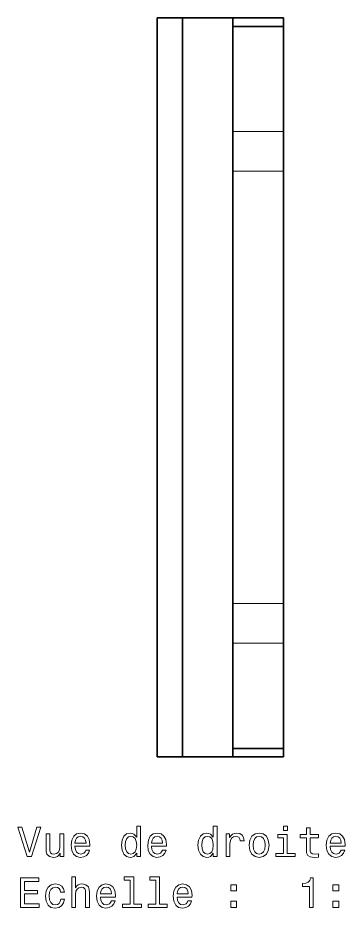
# Model space of a CAD drawing. Extents: x 428 to 938, y 254 to 632.
# Drawn here: x 492.7 to 531.6, y 358.5 to 464.5 of the extents above; entities that cross this region are included whole.
import ezdxf

# ---------------------------------------------------------------- set-up
doc = ezdxf.new("R2010")
doc.units = 0

msp = doc.modelspace()

# ---------------------------------------------------------------- linework, layer by layer
at = {"color": 7, "lineweight": 35}
for p, q in [((509.27, 464.5), (509.27, 420.5)), ((512.27, 464.5), (512.27, 420.5)), ((512.27, 464.5), (512.27, 420.5)), ((518.27, 464.5), (518.27, 420.5)), ((518.27, 446.23), (518.27, 420.5)), ((524.27, 446.23), (524.27, 420.5)), ((509.27, 420.5), (509.27, 376.5)), ((512.27, 420.5), (512.27, 376.5)), ((512.27, 420.5), (512.27, 376.5)), ((518.27, 420.5), (518.27, 394.77)), ((518.27, 420.5), (518.27, 376.5)), ((524.27, 420.5), (524.27, 394.77))]:
    msp.add_line(p, q, dxfattribs=at)
at = {"color": 7, "lineweight": 35, "ltscale": 0.075}
for p, q in [((512.27, 464.5), (509.27, 464.5)), ((512.27, 376.5), (509.27, 376.5))]:
    msp.add_line(p, q, dxfattribs=at)
at = {"color": 7, "lineweight": 35, "ltscale": 0.15}
for p, q in [((518.27, 464.5), (512.27, 464.5)), ((524.27, 464.5), (518.27, 464.5)), ((518.27, 463.47), (524.27, 463.47)), ((518.27, 377.53), (524.27, 377.53)), ((518.27, 376.5), (512.27, 376.5)), ((524.27, 376.5), (518.27, 376.5))]:
    msp.add_line(p, q, dxfattribs=at)
at = {"color": 7, "lineweight": 35, "ltscale": 0.025702}
for p, q in [((518.27, 464.5), (518.27, 463.47)), ((524.27, 464.5), (524.27, 463.47))]:
    msp.add_line(p, q, dxfattribs=at)
at = {"color": 7, "lineweight": 35, "ltscale": 0.313062}
for p, q in [((518.27, 463.47), (518.27, 450.95)), ((524.27, 450.95), (524.27, 463.47)), ((518.27, 390.05), (518.27, 377.53)), ((524.27, 377.53), (524.27, 390.05))]:
    msp.add_line(p, q, dxfattribs=at)
at = {"color": 7, "lineweight": 35, "ltscale": 0.117937}
for p, q in [((518.27, 450.95), (518.27, 446.23)), ((524.27, 450.95), (524.27, 446.23)), ((518.27, 394.77), (518.27, 390.05)), ((524.27, 394.77), (524.27, 390.05))]:
    msp.add_line(p, q, dxfattribs=at)
at = {"color": 7, "lineweight": 13, "ltscale": 0.15}
for p, q in [((524.27, 450.95), (518.27, 450.95)), ((524.27, 446.23), (518.27, 446.23)), ((524.27, 394.77), (518.27, 394.77)), ((524.27, 390.05), (518.27, 390.05))]:
    msp.add_line(p, q, dxfattribs=at)
at = {"color": 7, "lineweight": 35, "ltscale": 0.000370789}
msp.add_line((509.27, 381.45), (509.27, 381.44), dxfattribs=at)
at = {"color": 7, "lineweight": 35, "ltscale": 0.030038}
msp.add_line((518.27, 377.7), (518.27, 376.5), dxfattribs=at)
at = {"color": 7, "lineweight": 35, "ltscale": 0.025726}
msp.add_line((524.27, 377.53), (524.27, 376.5), dxfattribs=at)
at = {"color": 7, "lineweight": 13}
for points in [[(494.94, 368.15), (494.07, 365.17), (493.16, 368.15), (492.68, 368.15), (493.81, 364.64), (494.32, 364.64), (495.42, 368.15)], [(506.83, 365.06), (506.83, 364.64), (507.27, 364.64), (507.27, 368.26), (506.84, 368.26), (506.84, 366.94), (506.5, 367.32), (506.29, 367.41), (506.05, 367.45), (505.63, 367.35), (505.29, 367.06), (505.08, 366.61), (505, 366), (505.08, 365.39), (505.29, 364.93), (505.63, 364.64), (506.05, 364.55), (506.29, 364.58), (506.5, 364.67)], [(515.94, 365.06), (515.94, 364.64), (516.38, 364.64), (516.38, 368.26), (515.94, 368.26), (515.94, 366.94), (515.61, 367.32), (515.4, 367.41), (515.16, 367.45), (514.73, 367.35), (514.4, 367.06), (514.18, 366.61), (514.11, 366), (514.18, 365.39), (514.4, 364.93), (514.73, 364.64), (515.16, 364.55), (515.4, 364.58), (515.61, 364.67)], [(524.75, 368.26), (524.29, 368.26), (524.29, 367.76), (524.75, 367.76)], [(527.01, 366.88), (527.01, 365.53), (527.04, 365.09), (527.19, 364.78), (527.47, 364.61), (527.95, 364.55), (528.47, 364.57), (528.47, 364.96), (528.09, 364.93), (527.74, 364.97), (527.55, 365.09), (527.47, 365.3), (527.46, 365.6), (527.46, 366.88), (528.47, 366.88), (528.47, 367.26), (527.46, 367.26), (527.46, 368.05), (527.01, 368.05), (527.01, 367.26), (526.25, 367.26), (526.25, 366.88)], [(498.15, 367.35), (497.7, 367.35), (497.7, 365.79), (497.65, 365.43), (497.51, 365.16), (497.28, 365), (496.98, 364.95), (496.74, 364.99), (496.59, 365.11), (496.51, 365.32), (496.49, 365.61), (496.49, 367.35), (496.04, 367.35), (496.04, 365.57), (496.06, 365.21), (496.15, 364.92), (496.45, 364.64), (496.92, 364.55), (497.17, 364.58), (497.39, 364.67), (497.57, 364.83), (497.72, 365.06), (497.72, 364.64), (498.15, 364.64)], [(499.48, 365.87), (501.26, 365.87), (501.26, 366.08), (501.18, 366.66), (500.96, 367.09), (500.61, 367.35), (500.14, 367.45), (499.68, 367.35), (499.33, 367.06), (499.1, 366.61), (499.02, 366), (499.09, 365.38), (499.32, 364.93), (499.67, 364.64), (500.12, 364.55), (500.52, 364.61), (500.84, 364.78), (501.08, 365.06), (501.21, 365.42), (500.77, 365.42), (500.68, 365.22), (500.55, 365.07), (500.18, 364.95), (499.89, 365), (499.67, 365.18), (499.53, 365.47), (499.48, 365.85)], [(499.48, 366.24), (499.54, 366.59), (499.67, 366.85), (499.88, 367), (500.15, 367.06), (500.42, 367), (500.63, 366.85), (500.75, 366.59), (500.8, 366.24)], [(506.13, 367.05), (506.42, 366.98), (506.64, 366.78), (506.78, 366.45), (506.83, 366), (506.78, 365.54), (506.64, 365.21), (506.42, 365.01), (506.13, 364.95), (505.85, 365.01), (505.64, 365.21), (505.5, 365.55), (505.45, 366), (505.5, 366.45), (505.64, 366.78), (505.85, 366.98)], [(508.59, 365.87), (510.37, 365.87), (510.37, 366.08), (510.29, 366.66), (510.07, 367.09), (509.72, 367.35), (509.25, 367.45), (508.79, 367.35), (508.43, 367.06), (508.21, 366.61), (508.13, 366), (508.2, 365.38), (508.43, 364.93), (508.78, 364.64), (509.23, 364.55), (509.63, 364.61), (509.95, 364.78), (510.18, 365.06), (510.32, 365.42), (509.88, 365.42), (509.79, 365.22), (509.66, 365.07), (509.29, 364.95), (509, 365), (508.78, 365.18), (508.64, 365.47), (508.59, 365.85)], [(508.59, 366.24), (508.65, 366.59), (508.78, 366.85), (508.99, 367), (509.26, 367.06), (509.53, 367), (509.74, 366.85), (509.86, 366.59), (509.91, 366.24)], [(515.24, 367.05), (515.53, 366.98), (515.75, 366.78), (515.88, 366.45), (515.93, 366), (515.88, 365.54), (515.75, 365.21), (515.53, 365.01), (515.24, 364.95), (514.96, 365.01), (514.75, 365.21), (514.61, 365.55), (514.56, 366), (514.61, 366.45), (514.75, 366.78), (514.96, 366.98)], [(517.48, 364.64), (517.92, 364.64), (517.92, 366.19), (517.97, 366.56), (518.1, 366.83), (518.32, 366.99), (518.62, 367.05), (518.84, 367.01), (519.01, 366.91), (519.11, 366.74), (519.15, 366.51), (519.6, 366.51), (519.53, 366.92), (519.37, 367.21), (519.09, 367.39), (518.71, 367.45), (518.46, 367.41), (518.23, 367.31), (518.04, 367.13), (517.88, 366.9), (517.88, 367.35), (517.48, 367.35)], [(520.22, 365.99), (520.3, 365.38), (520.53, 364.93), (520.9, 364.64), (521.39, 364.55), (521.88, 364.64), (522.25, 364.92), (522.48, 365.37), (522.57, 365.99), (522.48, 366.61), (522.25, 367.07), (521.88, 367.35), (521.39, 367.45), (520.9, 367.35), (520.53, 367.06), (520.3, 366.61)], [(520.67, 366), (520.72, 366.45), (520.86, 366.78), (521.08, 366.98), (521.39, 367.05), (521.69, 366.98), (521.92, 366.79), (522.06, 366.45), (522.11, 366), (522.06, 365.54), (521.92, 365.21), (521.69, 365.01), (521.39, 364.94), (521.08, 365.01), (520.86, 365.21), (520.72, 365.54)], [(524.74, 365.02), (524.74, 367.26), (523.6, 367.26), (523.6, 366.88), (524.3, 366.88), (524.3, 365.02), (523.39, 365.02), (523.39, 364.64), (525.66, 364.64), (525.66, 365.02)], [(529.84, 365.87), (531.62, 365.87), (531.62, 366.08), (531.54, 366.66), (531.32, 367.09), (530.97, 367.35), (530.5, 367.45), (530.04, 367.35), (529.69, 367.06), (529.46, 366.61), (529.38, 366), (529.46, 365.38), (529.68, 364.93), (530.03, 364.64), (530.48, 364.55), (530.88, 364.61), (531.2, 364.78), (531.44, 365.06), (531.57, 365.42), (531.13, 365.42), (531.04, 365.22), (530.91, 365.07), (530.54, 364.95), (530.25, 365), (530.03, 365.18), (529.89, 365.47), (529.84, 365.85)], [(529.84, 366.24), (529.9, 366.59), (530.03, 366.85), (530.24, 367), (530.51, 367.06), (530.78, 367), (530.99, 366.85), (531.11, 366.59), (531.16, 366.24)], [(493.01, 358.6), (495.23, 358.6), (495.23, 359.02), (493.47, 359.02), (493.47, 360.21), (495.03, 360.21), (495.03, 360.62), (493.47, 360.62), (493.47, 361.67), (495.19, 361.67), (495.19, 362.1), (493.01, 362.1)], [(499.09, 358.6), (499.54, 358.6), (499.54, 360.16), (499.58, 360.52), (499.73, 360.78), (499.96, 360.94), (500.26, 361), (500.5, 360.95), (500.65, 360.82), (500.73, 360.59), (500.75, 360.29), (500.75, 358.6), (501.2, 358.6), (501.2, 360.38), (501.18, 360.73), (501.09, 361.03), (500.79, 361.3), (500.33, 361.4), (500.07, 361.37), (499.86, 361.27), (499.67, 361.12), (499.54, 360.91), (499.54, 362.22), (499.09, 362.22)], [(506.05, 361.84), (506.05, 358.97), (505.14, 358.97), (505.14, 358.6), (507.4, 358.6), (507.4, 358.97), (506.49, 358.97), (506.49, 362.22), (505.35, 362.22), (505.35, 361.84)], [(509.09, 361.84), (509.09, 358.97), (508.17, 358.97), (508.17, 358.6), (510.44, 358.6), (510.44, 358.97), (509.53, 358.97), (509.53, 362.22), (508.39, 362.22), (508.39, 361.84)], [(527.37, 358.6), (527.83, 358.6), (527.83, 362.12), (527.49, 362.12), (527.4, 361.81), (527.22, 361.61), (526.94, 361.49), (526.56, 361.45), (526.56, 361.09), (527.37, 361.09)], [(497.78, 360.41), (498.22, 360.41), (498.13, 360.81), (497.91, 361.13), (497.58, 361.32), (497.14, 361.4), (496.65, 361.3), (496.29, 361.02), (496.05, 360.56), (495.97, 359.94), (496.05, 359.33), (496.28, 358.88), (496.63, 358.6), (497.12, 358.5), (497.56, 358.58), (497.89, 358.79), (498.13, 359.12), (498.23, 359.56), (497.8, 359.56), (497.73, 359.28), (497.59, 359.07), (497.39, 358.94), (497.14, 358.9), (496.83, 358.96), (496.61, 359.17), (496.47, 359.49), (496.43, 359.96), (496.47, 360.41), (496.61, 360.74), (496.84, 360.94), (497.14, 361.01), (497.4, 360.97), (497.6, 360.85), (497.73, 360.66)], [(502.52, 359.82), (504.29, 359.82), (504.3, 360.03), (504.22, 360.61), (504, 361.04), (503.64, 361.3), (503.17, 361.4), (502.72, 361.3), (502.36, 361.02), (502.14, 360.56), (502.06, 359.95), (502.13, 359.33), (502.36, 358.88), (502.71, 358.6), (503.16, 358.5), (503.55, 358.57), (503.88, 358.74), (504.11, 359.01), (504.25, 359.37), (503.81, 359.37), (503.72, 359.17), (503.59, 359.02), (503.22, 358.9), (502.93, 358.95), (502.71, 359.13), (502.57, 359.42), (502.52, 359.81)], [(502.52, 360.2), (502.57, 360.54), (502.71, 360.8), (502.92, 360.96), (503.19, 361.01), (503.46, 360.96), (503.66, 360.8), (503.79, 360.54), (503.84, 360.2)], [(511.63, 359.82), (513.4, 359.82), (513.41, 360.03), (513.33, 360.61), (513.1, 361.04), (512.75, 361.3), (512.28, 361.4), (511.82, 361.3), (511.47, 361.02), (511.24, 360.56), (511.16, 359.95), (511.24, 359.33), (511.47, 358.88), (511.81, 358.6), (512.27, 358.5), (512.66, 358.57), (512.98, 358.74), (513.22, 359.01), (513.36, 359.37), (512.92, 359.37), (512.83, 359.17), (512.7, 359.02), (512.32, 358.9), (512.04, 358.95), (511.82, 359.13), (511.68, 359.42), (511.63, 359.81)], [(511.63, 360.2), (511.68, 360.54), (511.82, 360.8), (512.03, 360.96), (512.3, 361.01), (512.57, 360.96), (512.77, 360.8), (512.9, 360.54), (512.94, 360.2)], [(518.01, 360.55), (518.7, 360.55), (518.7, 361.3), (518.01, 361.3)], [(530.15, 360.55), (530.85, 360.55), (530.85, 361.3), (530.15, 361.3)], [(518.01, 358.6), (518.7, 358.6), (518.7, 359.35), (518.01, 359.35)], [(530.15, 358.6), (530.85, 358.6), (530.85, 359.35), (530.15, 359.35)]]:
    msp.add_lwpolyline(points, close=True, dxfattribs=at)

doc.saveas('drawing.dxf')
